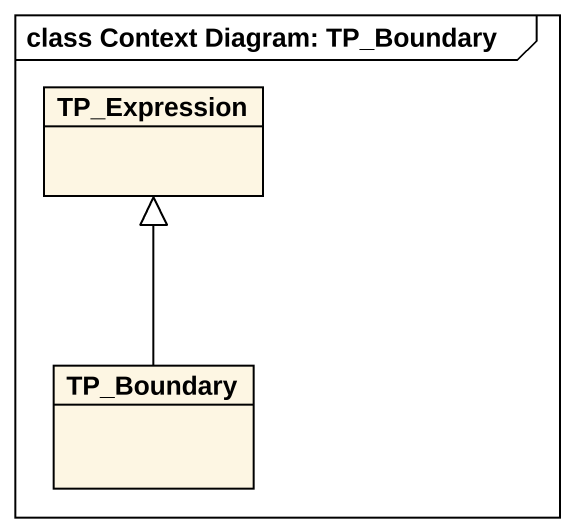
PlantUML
@startuml
mainframe class Context Diagram: TP_Boundary
hide circle
hide empty members
class TP_Expression
class TP_Boundary
TP_Boundary -up-|> TP_Expression
@enduml
